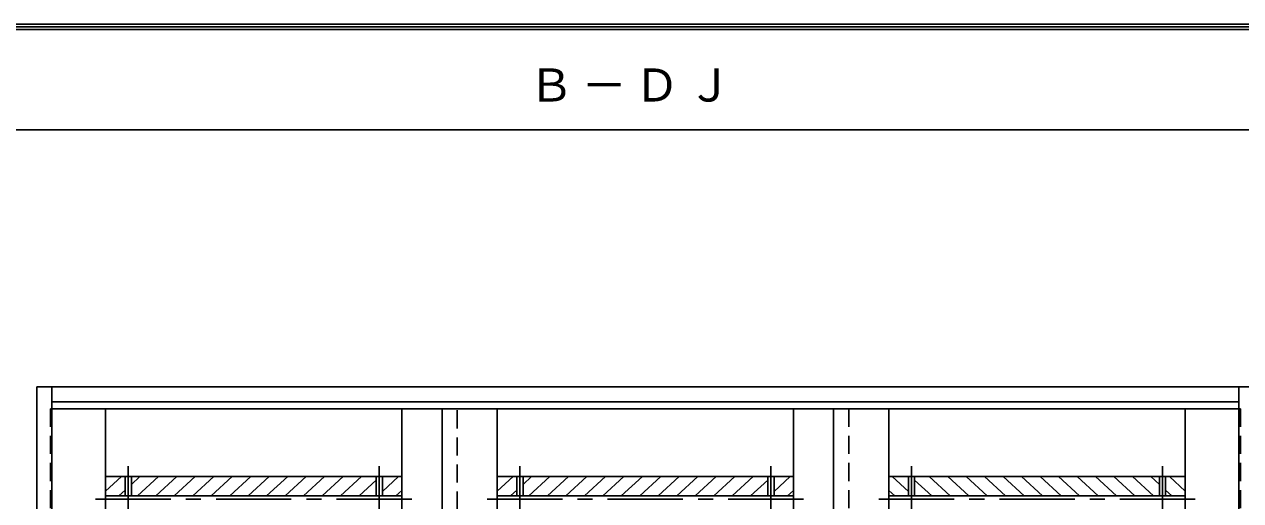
# Model space of a CAD drawing. Units: millimetres, scale not verified. Extents: x -6000 to 5700, y -4307 to 4260.
# Drawn here: x -3902 to -1479, y 3226 to 4175 of the extents above; entities that cross this region are included whole.
import ezdxf

# ---------------------------------------------------------------- set-up
doc = ezdxf.new("R2010")
doc.units = ezdxf.units.MM
doc.header["$LTSCALE"] = 30
doc.linetypes.add('CHAIN1', pattern=[8, 5, -1, 1, -1])
doc.linetypes.add('DASHED1', pattern=[1.8, 1.2, -0.6])
for name, color, linetype in [('0-2_扉', 7, 'Continuous'), ('0-4_枠', 3, 'Continuous'), ('0-A_文字', 7, 'Continuous'), ('0-C_ハッチ', 4, 'Continuous'), ('F-1_枠', 6, 'Continuous')]:
    doc.layers.add(name, color=color, linetype=linetype)
doc.styles.add('ＭＳ ゴシック', font='')
doc.styles.get('ＭＳ ゴシック').set_extended_font_data('MS Gothic')

msp = doc.modelspace()

# ---------------------------------------------------------------- linework, layer by layer
at = {"layer": '0-2_扉'}
for p, q in [((-3847, 3409), (-3040, 3409)), ((-3740, 3409), (-3740, 1426)), ((-3150, 3409), (-3150, 1426)), ((-3070, 3409), (-3070, 1426)), ((-3070, 3409), (-2260, 3409)), ((-2960, 3409), (-2960, 1426)), ((-2370, 3409), (-2370, 1426)), ((-1483, 3409), (-2290, 3409)), ((-2290, 1426), (-2290, 3409)), ((-2180, 3409), (-2180, 1426)), ((-1590, 3409), (-1590, 1426)), ((-3740, 3274), (-3150, 3274)), ((-3701.25, 3274), (-3701.25, 3235.25)), ((-3688.75, 3274), (-3688.75, 3235.25)), ((-3201.25, 3274), (-3201.25, 3235.25)), ((-3188.75, 3274), (-3188.75, 3235.25)), ((-2960, 3274), (-2370, 3274)), ((-2921.25, 3274), (-2921.25, 3235.25)), ((-2908.75, 3274), (-2908.75, 3235.25)), ((-2421.25, 3274), (-2421.25, 3235.25)), ((-2408.75, 3274), (-2408.75, 3235.25)), ((-1590, 3274), (-2180, 3274)), ((-2141.25, 3274), (-2141.25, 3235.25)), ((-2128.75, 3274), (-2128.75, 3235.25)), ((-1641.25, 3274), (-1641.25, 3235.25)), ((-1628.75, 3274), (-1628.75, 3235.25)), ((-3740, 3235.25), (-3150, 3235.25)), ((-2960, 3235.25), (-2370, 3235.25)), ((-1590, 3235.25), (-2180, 3235.25))]:
    msp.add_line(p, q, dxfattribs=at)
at = {"layer": '0-2_扉', "linetype": 'CHAIN1'}
for p, q in [((-3695, 2207.93), (-3695, 3294.57)), ((-3195, 2207.93), (-3195, 3294.57)), ((-2915, 2207.93), (-2915, 3294.57)), ((-2415, 2207.93), (-2415, 3294.57)), ((-2135, 2207.93), (-2135, 3294.57)), ((-1635, 2207.93), (-1635, 3294.57)), ((-3760.19, 3229), (-3130.2, 3229)), ((-2980.19, 3229), (-2350.2, 3229)), ((-1569.81, 3229), (-2199.8, 3229))]:
    msp.add_line(p, q, dxfattribs=at)
at = {"layer": '0-4_枠'}
for p, q in [((-3877, 3453), (-1453, 3453)), ((-3847, 1418), (-3847, 3453)), ((-1483, 1418), (-1483, 3453)), ((-3847, 3423), (-1483, 3423))]:
    msp.add_line(p, q, dxfattribs=at)
at = {"layer": '0-4_枠', "color": 4, "linetype": 'DASHED1'}
for p, q in [((-3850, 3409), (-3850, 1426)), ((-3847, 3409), (-3850, 3409)), ((-3040, 1426), (-3040, 3409)), ((-2260, 3409), (-2260, 1426)), ((-1483, 3409), (-1480, 3409)), ((-1480, 3409), (-1480, 1426))]:
    msp.add_line(p, q, dxfattribs=at)
at = {"layer": '0-4_枠'}
msp.add_lwpolyline([(-3847, 1418), (-3877, 1418), (-3877, 3453)], dxfattribs=at)
at = {"layer": '0-C_ハッチ'}
for p, q in [((-3708.65, 3274), (-3740, 3244.97)), ((-3671.86, 3274), (-3688.75, 3258.36)), ((-3635.06, 3274), (-3676.91, 3235.25)), ((-3598.26, 3274), (-3640.11, 3235.25)), ((-3561.47, 3274), (-3603.32, 3235.25)), ((-3524.67, 3274), (-3566.52, 3235.25)), ((-3487.87, 3274), (-3529.72, 3235.25)), ((-3451.08, 3274), (-3492.93, 3235.25)), ((-3414.28, 3274), (-3456.13, 3235.25)), ((-3377.48, 3274), (-3419.33, 3235.25)), ((-3340.69, 3274), (-3382.54, 3235.25)), ((-3303.89, 3274), (-3345.74, 3235.25)), ((-3267.09, 3274), (-3308.94, 3235.25)), ((-3230.29, 3274), (-3272.14, 3235.25)), ((-3156.7, 3274), (-3188.75, 3244.33)), ((-2928.65, 3274), (-2960, 3244.97)), ((-2891.86, 3274), (-2908.75, 3258.36)), ((-2855.06, 3274), (-2896.91, 3235.25)), ((-2818.26, 3274), (-2860.11, 3235.25)), ((-2781.47, 3274), (-2823.32, 3235.25)), ((-2744.67, 3274), (-2786.52, 3235.25)), ((-2707.87, 3274), (-2749.72, 3235.25)), ((-2671.08, 3274), (-2712.93, 3235.25)), ((-2634.28, 3274), (-2676.13, 3235.25)), ((-2597.48, 3274), (-2639.33, 3235.25)), ((-2560.69, 3274), (-2602.54, 3235.25)), ((-2523.89, 3274), (-2565.74, 3235.25)), ((-2487.09, 3274), (-2528.94, 3235.25)), ((-2450.29, 3274), (-2492.14, 3235.25)), ((-2376.7, 3274), (-2408.75, 3244.33)), ((-2173.3, 3274), (-2141.25, 3244.33)), ((-2099.71, 3274), (-2057.86, 3235.25)), ((-2062.91, 3274), (-2021.06, 3235.25)), ((-2026.11, 3274), (-1984.26, 3235.25)), ((-1989.32, 3274), (-1947.47, 3235.25)), ((-1952.52, 3274), (-1910.67, 3235.25)), ((-1915.72, 3274), (-1873.87, 3235.25)), ((-1878.93, 3274), (-1837.08, 3235.25)), ((-1842.13, 3274), (-1800.28, 3235.25)), ((-1805.33, 3274), (-1763.48, 3235.25)), ((-1768.53, 3274), (-1726.68, 3235.25)), ((-1731.74, 3274), (-1689.89, 3235.25)), ((-1694.94, 3274), (-1653.09, 3235.25)), ((-1658.14, 3274), (-1641.25, 3258.36)), ((-1621.35, 3274), (-1590, 3244.97)), ((-3701.25, 3246.78), (-3713.71, 3235.25)), ((-3201.25, 3266.82), (-3235.35, 3235.25)), ((-2921.25, 3246.78), (-2933.71, 3235.25)), ((-2421.25, 3266.82), (-2455.35, 3235.25)), ((-2128.75, 3266.82), (-2094.65, 3235.25)), ((-1628.75, 3246.78), (-1616.29, 3235.25)), ((-3150, 3246.13), (-3161.75, 3235.25)), ((-2370, 3246.13), (-2381.75, 3235.25)), ((-2180, 3246.13), (-2168.25, 3235.25))]:
    msp.add_line(p, q, dxfattribs=at)
at = {"layer": 'F-1_枠'}
for p, q in [((-6000, 4175), (5700, 4175)), ((-6000, 4170), (5700, 4170)), ((-6000, 4165), (5700, 4165)), ((-6000, 3965), (5700, 3965))]:
    msp.add_line(p, q, dxfattribs=at)

# ---------------------------------------------------------------- texts
at = {"layer": '0-A_文字', "insert": (-2897.5, 4020), "char_height": 65.98, "attachment_point": 7, "style": 'ＭＳ ゴシック'}
msp.add_mtext('\\T1.17;Ｂ－ＤＪ', dxfattribs=at)

doc.saveas('drawing.dxf')
